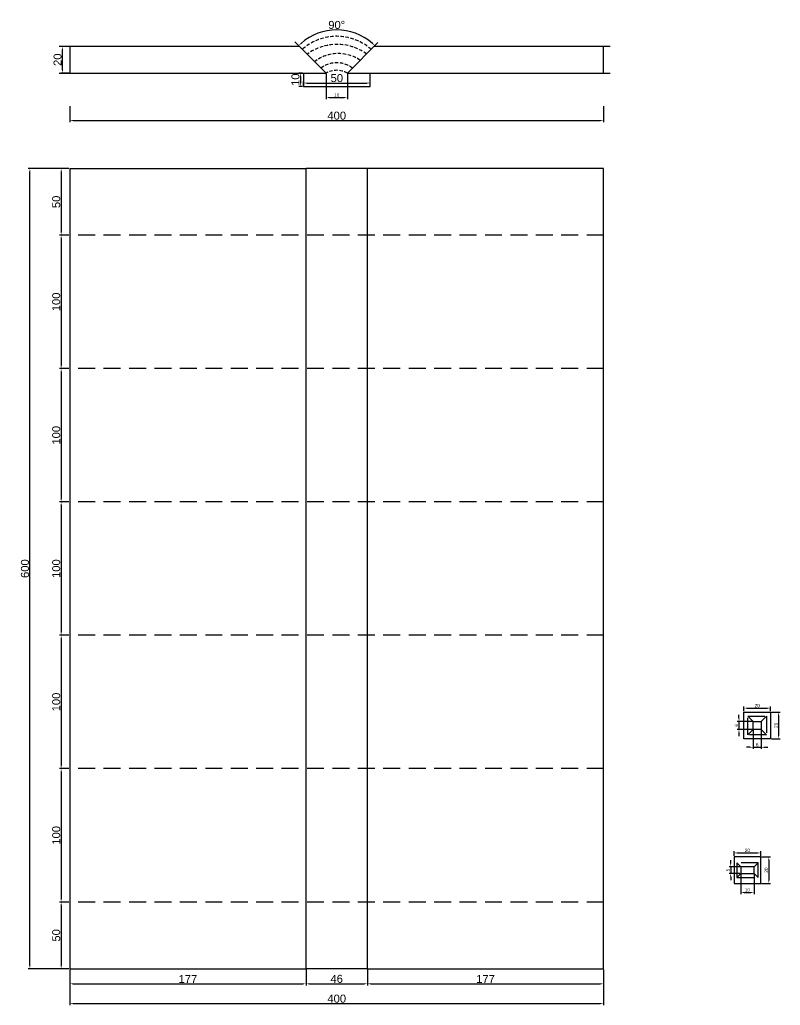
# Model space of a CAD drawing. Header units: millimetres. Extents: x 2230 to 5132, y 147 to 2048.
# Drawn here: x 2230 to 2800, y 147 to 886 of the extents above; entities that cross this region are included whole.
import ezdxf

# ---------------------------------------------------------------- set-up
doc = ezdxf.new("R2010")
doc.units = ezdxf.units.MM
doc.linetypes.add('DASHED', pattern=[19.05, 12.7, -6.35])
doc.layers.add('尺寸标注', color=6, linetype='Continuous')
doc.styles.get("Standard").update_dxf_attribs({"font": 'arial.ttf'})
doc.dimstyles.new('ISO-25', dxfattribs={"dimtxt": 2.5, "dimasz": 2.5, "dimexe": 1.25, "dimexo": 0.625, "dimtad": 1, "dimtxsty": 'Standard', "dimcen": 2.5, "dimadec": 0, "dimazin": 0, "dimtfac": 1, "dimtmove": 0, "dimatfit": 3, "dimfxl": 1, "dimarcsym": 0})
doc.dimstyles.new('ISO-25-old', dxfattribs={"dimtxt": 6, "dimasz": 2.5, "dimexe": 1.25, "dimexo": 0.625, "dimtad": 1, "dimtxsty": 'Standard', "dimcen": 2.5, "dimadec": 0, "dimazin": 0, "dimtfac": 1, "dimtmove": 0, "dimatfit": 3, "dimfxl": 1, "dimarcsym": 0})

# ---------------------------------------------------------------- blocks, each defined once
blk = doc.blocks.new('*D191')
at = {"layer": 'Defpoints', "color": 0, "transparency": 16777216}
for p in [(2477.68, 876.79), (2435.86, 869.16), (2498.06, 868.63), (2459.23, 845.8), (2475.23, 845.8)]:
    blk.add_point(p, dxfattribs=at)
at = {"layer": '尺寸标注', "color": 0, "lineweight": -2, "transparency": 16777216}
blk.add_arc((2467.23, 837.8), 40.37, 48.54888, 131.45112, dxfattribs=at)
at = {"layer": '尺寸标注', "color": 0, "transparency": 16777216}
for points in [[(2440.79, 867.75), (2440.22, 868.36), (2438.69, 866.34)], [(2494.24, 868.36), (2493.67, 867.75), (2495.78, 866.34)]]:
    blk.add_solid(points, dxfattribs=at)
at = {"layer": '尺寸标注', "color": 0, "transparency": 16777216, "insert": (2467.23, 881.85), "char_height": 6, "attachment_point": 5}
blk.add_mtext('90°', dxfattribs=at)
blk = doc.blocks.new('*D192')
at = {"layer": 'Defpoints', "color": 0, "transparency": 16777216}
for p in [(2261.78, 865.8), (2267.23, 865.8), (2267.23, 845.8)]:
    blk.add_point(p, dxfattribs=at)
at = {"layer": '尺寸标注', "color": 0, "lineweight": -2, "transparency": 16777216}
for p, q in [((2266.61, 865.8), (2260.53, 865.8)), ((2261.78, 848.3), (2261.78, 863.3)), ((2266.61, 845.8), (2260.53, 845.8))]:
    blk.add_line(p, q, dxfattribs=at)
at = {"layer": '尺寸标注', "color": 0, "transparency": 16777216}
for points in [[(2261.37, 863.3), (2262.2, 863.3), (2261.78, 865.8)], [(2261.37, 848.3), (2262.2, 848.3), (2261.78, 845.8)]]:
    blk.add_solid(points, dxfattribs=at)
at = {"layer": '尺寸标注', "color": 0, "transparency": 16777216, "insert": (2258.1, 855.8), "char_height": 6, "attachment_point": 5, "rotation": 90}
blk.add_mtext('20', dxfattribs=at)
blk = doc.blocks.new('*D194')
at = {"layer": 'Defpoints', "color": 0, "transparency": 16777216}
for p in [(2442.29, 835.8), (2492.29, 838.3), (2492.29, 835.8)]:
    blk.add_point(p, dxfattribs=at)
at = {"layer": '尺寸标注', "color": 0, "lineweight": -2, "transparency": 16777216}
for p, q in [((2442.29, 836.42), (2442.29, 839.55)), ((2444.79, 838.3), (2489.79, 838.3)), ((2492.29, 836.42), (2492.29, 839.55))]:
    blk.add_line(p, q, dxfattribs=at)
at = {"layer": '尺寸标注', "color": 0, "transparency": 16777216}
for points in [[(2444.79, 838.72), (2444.79, 837.89), (2442.29, 838.3)], [(2489.79, 838.72), (2489.79, 837.89), (2492.29, 838.3)]]:
    blk.add_solid(points, dxfattribs=at)
at = {"layer": '尺寸标注', "color": 0, "transparency": 16777216, "insert": (2467.29, 841.99), "char_height": 6, "attachment_point": 5}
blk.add_mtext('50', dxfattribs=at)
blk = doc.blocks.new('*D195')
at = {"layer": 'Defpoints', "color": 0, "transparency": 16777216}
for p in [(2267.23, 821.67), (2667.23, 821.67), (2667.23, 810.13)]:
    blk.add_point(p, dxfattribs=at)
at = {"layer": '尺寸标注', "color": 0, "lineweight": -2, "transparency": 16777216}
for p, q in [((2267.23, 821.04), (2267.23, 808.88)), ((2667.23, 821.04), (2667.23, 808.88)), ((2269.73, 810.13), (2664.73, 810.13))]:
    blk.add_line(p, q, dxfattribs=at)
at = {"layer": '尺寸标注', "color": 0, "transparency": 16777216}
for points in [[(2269.73, 810.55), (2269.73, 809.72), (2267.23, 810.13)], [(2664.73, 810.55), (2664.73, 809.72), (2667.23, 810.13)]]:
    blk.add_solid(points, dxfattribs=at)
at = {"layer": '尺寸标注', "color": 0, "transparency": 16777216, "insert": (2467.23, 813.82), "char_height": 6, "attachment_point": 5}
blk.add_mtext('400', dxfattribs=at)
blk = doc.blocks.new('*D196')
at = {"layer": 'Defpoints', "color": 0, "transparency": 16777216}
for p in [(2267.23, 774.19), (2260.77, 724.19), (2267.23, 724.19)]:
    blk.add_point(p, dxfattribs=at)
at = {"layer": '尺寸标注', "color": 0, "lineweight": -2, "transparency": 16777216}
for p, q in [((2266.61, 774.19), (2259.52, 774.19)), ((2260.77, 771.69), (2260.77, 726.69)), ((2266.61, 724.19), (2259.52, 724.19))]:
    blk.add_line(p, q, dxfattribs=at)
at = {"layer": '尺寸标注', "color": 0, "transparency": 16777216}
for points in [[(2260.35, 771.69), (2261.18, 771.69), (2260.77, 774.19)], [(2260.35, 726.69), (2261.18, 726.69), (2260.77, 724.19)]]:
    blk.add_solid(points, dxfattribs=at)
at = {"layer": '尺寸标注', "color": 0, "transparency": 16777216, "insert": (2257.08, 749.19), "char_height": 6, "attachment_point": 5, "rotation": 90}
blk.add_mtext('50', dxfattribs=at)
blk = doc.blocks.new('*D197')
at = {"layer": 'Defpoints', "color": 0, "transparency": 16777216}
for p in [(2267.23, 724.19), (2260.75, 624.19), (2267.23, 624.19)]:
    blk.add_point(p, dxfattribs=at)
at = {"layer": '尺寸标注', "color": 0, "lineweight": -2, "transparency": 16777216}
for p, q in [((2266.61, 724.19), (2259.5, 724.19)), ((2260.75, 721.69), (2260.75, 626.69)), ((2266.61, 624.19), (2259.5, 624.19))]:
    blk.add_line(p, q, dxfattribs=at)
at = {"layer": '尺寸标注', "color": 0, "transparency": 16777216}
for points in [[(2260.34, 721.69), (2261.17, 721.69), (2260.75, 724.19)], [(2260.34, 626.69), (2261.17, 626.69), (2260.75, 624.19)]]:
    blk.add_solid(points, dxfattribs=at)
at = {"layer": '尺寸标注', "color": 0, "transparency": 16777216, "insert": (2257.07, 674.19), "char_height": 6, "attachment_point": 5, "rotation": 90}
blk.add_mtext('100', dxfattribs=at)
blk = doc.blocks.new('*D198')
at = {"layer": 'Defpoints', "color": 0, "transparency": 16777216}
for p in [(2267.23, 624.19), (2260.75, 524.19), (2267.23, 524.19)]:
    blk.add_point(p, dxfattribs=at)
at = {"layer": '尺寸标注', "color": 0, "lineweight": -2, "transparency": 16777216}
for p, q in [((2266.61, 624.19), (2259.5, 624.19)), ((2260.75, 621.69), (2260.75, 526.69)), ((2266.61, 524.19), (2259.5, 524.19))]:
    blk.add_line(p, q, dxfattribs=at)
at = {"layer": '尺寸标注', "color": 0, "transparency": 16777216}
for points in [[(2260.34, 621.69), (2261.17, 621.69), (2260.75, 624.19)], [(2260.34, 526.69), (2261.17, 526.69), (2260.75, 524.19)]]:
    blk.add_solid(points, dxfattribs=at)
at = {"layer": '尺寸标注', "color": 0, "transparency": 16777216, "insert": (2257.07, 574.19), "char_height": 6, "attachment_point": 5, "rotation": 90}
blk.add_mtext('100', dxfattribs=at)
blk = doc.blocks.new('*D199')
at = {"layer": 'Defpoints', "color": 0, "transparency": 16777216}
for p in [(2267.23, 524.19), (2260.75, 424.19), (2267.23, 424.19)]:
    blk.add_point(p, dxfattribs=at)
at = {"layer": '尺寸标注', "color": 0, "lineweight": -2, "transparency": 16777216}
for p, q in [((2266.61, 524.19), (2259.5, 524.19)), ((2260.75, 521.69), (2260.75, 426.69)), ((2266.61, 424.19), (2259.5, 424.19))]:
    blk.add_line(p, q, dxfattribs=at)
at = {"layer": '尺寸标注', "color": 0, "transparency": 16777216}
for points in [[(2260.34, 521.69), (2261.17, 521.69), (2260.75, 524.19)], [(2260.34, 426.69), (2261.17, 426.69), (2260.75, 424.19)]]:
    blk.add_solid(points, dxfattribs=at)
at = {"layer": '尺寸标注', "color": 0, "transparency": 16777216, "insert": (2257.07, 474.19), "char_height": 6, "attachment_point": 5, "rotation": 90}
blk.add_mtext('100', dxfattribs=at)
blk = doc.blocks.new('*D200')
at = {"layer": 'Defpoints', "color": 0, "transparency": 16777216}
for p in [(2267.23, 424.19), (2260.75, 324.19), (2267.23, 324.19)]:
    blk.add_point(p, dxfattribs=at)
at = {"layer": '尺寸标注', "color": 0, "lineweight": -2, "transparency": 16777216}
for p, q in [((2266.61, 424.19), (2259.5, 424.19)), ((2260.75, 421.69), (2260.75, 326.69)), ((2266.61, 324.19), (2259.5, 324.19))]:
    blk.add_line(p, q, dxfattribs=at)
at = {"layer": '尺寸标注', "color": 0, "transparency": 16777216}
for points in [[(2260.34, 421.69), (2261.17, 421.69), (2260.75, 424.19)], [(2260.34, 326.69), (2261.17, 326.69), (2260.75, 324.19)]]:
    blk.add_solid(points, dxfattribs=at)
at = {"layer": '尺寸标注', "color": 0, "transparency": 16777216, "insert": (2257.07, 374.19), "char_height": 6, "attachment_point": 5, "rotation": 90}
blk.add_mtext('100', dxfattribs=at)
blk = doc.blocks.new('*D201')
at = {"layer": 'Defpoints', "color": 0, "transparency": 16777216}
for p in [(2267.23, 324.19), (2260.75, 224.19), (2267.23, 224.19)]:
    blk.add_point(p, dxfattribs=at)
at = {"layer": '尺寸标注', "color": 0, "lineweight": -2, "transparency": 16777216}
for p, q in [((2266.61, 324.19), (2259.5, 324.19)), ((2260.75, 321.69), (2260.75, 226.69)), ((2266.61, 224.19), (2259.5, 224.19))]:
    blk.add_line(p, q, dxfattribs=at)
at = {"layer": '尺寸标注', "color": 0, "transparency": 16777216}
for points in [[(2260.34, 321.69), (2261.17, 321.69), (2260.75, 324.19)], [(2260.34, 226.69), (2261.17, 226.69), (2260.75, 224.19)]]:
    blk.add_solid(points, dxfattribs=at)
at = {"layer": '尺寸标注', "color": 0, "transparency": 16777216, "insert": (2257.07, 274.19), "char_height": 6, "attachment_point": 5, "rotation": 90}
blk.add_mtext('100', dxfattribs=at)
blk = doc.blocks.new('*D202')
at = {"layer": 'Defpoints', "color": 0, "transparency": 16777216}
for p in [(2267.23, 224.19), (2260.75, 174.19), (2267.23, 174.19)]:
    blk.add_point(p, dxfattribs=at)
at = {"layer": '尺寸标注', "color": 0, "lineweight": -2, "transparency": 16777216}
for p, q in [((2266.61, 224.19), (2259.5, 224.19)), ((2260.75, 221.69), (2260.75, 176.69)), ((2266.61, 174.19), (2259.5, 174.19))]:
    blk.add_line(p, q, dxfattribs=at)
at = {"layer": '尺寸标注', "color": 0, "transparency": 16777216}
for points in [[(2260.34, 221.69), (2261.17, 221.69), (2260.75, 224.19)], [(2260.34, 176.69), (2261.17, 176.69), (2260.75, 174.19)]]:
    blk.add_solid(points, dxfattribs=at)
at = {"layer": '尺寸标注', "color": 0, "transparency": 16777216, "insert": (2257.07, 199.19), "char_height": 6, "attachment_point": 5, "rotation": 90}
blk.add_mtext('50', dxfattribs=at)
blk = doc.blocks.new('*D203')
at = {"layer": 'Defpoints', "color": 0, "transparency": 16777216}
for p in [(2267.23, 174.19), (2444.23, 174.19), (2444.23, 162.86)]:
    blk.add_point(p, dxfattribs=at)
at = {"layer": '尺寸标注', "color": 0, "lineweight": -2, "transparency": 16777216}
for p, q in [((2267.23, 173.57), (2267.23, 161.61)), ((2444.23, 173.57), (2444.23, 161.61)), ((2269.73, 162.86), (2441.73, 162.86))]:
    blk.add_line(p, q, dxfattribs=at)
at = {"layer": '尺寸标注', "color": 0, "transparency": 16777216}
for points in [[(2269.73, 163.27), (2269.73, 162.44), (2267.23, 162.86)], [(2441.73, 163.27), (2441.73, 162.44), (2444.23, 162.86)]]:
    blk.add_solid(points, dxfattribs=at)
at = {"layer": '尺寸标注', "color": 0, "transparency": 16777216, "insert": (2355.73, 166.49), "char_height": 6, "attachment_point": 5}
blk.add_mtext('177', dxfattribs=at)
blk = doc.blocks.new('*D204')
at = {"layer": 'Defpoints', "color": 0, "transparency": 16777216}
for p in [(2444.23, 174.19), (2490.23, 174.19), (2490.23, 162.86)]:
    blk.add_point(p, dxfattribs=at)
at = {"layer": '尺寸标注', "color": 0, "lineweight": -2, "transparency": 16777216}
for p, q in [((2444.23, 173.57), (2444.23, 161.61)), ((2490.23, 173.57), (2490.23, 161.61)), ((2446.73, 162.86), (2487.73, 162.86))]:
    blk.add_line(p, q, dxfattribs=at)
at = {"layer": '尺寸标注', "color": 0, "transparency": 16777216}
for points in [[(2446.73, 163.27), (2446.73, 162.44), (2444.23, 162.86)], [(2487.73, 163.27), (2487.73, 162.44), (2490.23, 162.86)]]:
    blk.add_solid(points, dxfattribs=at)
at = {"layer": '尺寸标注', "color": 0, "transparency": 16777216, "insert": (2467.23, 166.54), "char_height": 6, "attachment_point": 5}
blk.add_mtext('46', dxfattribs=at)
blk = doc.blocks.new('*D205')
at = {"layer": 'Defpoints', "color": 0, "transparency": 16777216}
for p in [(2490.23, 174.19), (2667.23, 174.19), (2667.23, 162.86)]:
    blk.add_point(p, dxfattribs=at)
at = {"layer": '尺寸标注', "color": 0, "lineweight": -2, "transparency": 16777216}
for p, q in [((2490.23, 173.57), (2490.23, 161.61)), ((2667.23, 173.57), (2667.23, 161.61)), ((2492.73, 162.86), (2664.73, 162.86))]:
    blk.add_line(p, q, dxfattribs=at)
at = {"layer": '尺寸标注', "color": 0, "transparency": 16777216}
for points in [[(2492.73, 163.27), (2492.73, 162.44), (2490.23, 162.86)], [(2664.73, 163.27), (2664.73, 162.44), (2667.23, 162.86)]]:
    blk.add_solid(points, dxfattribs=at)
at = {"layer": '尺寸标注', "color": 0, "transparency": 16777216, "insert": (2578.73, 166.49), "char_height": 6, "attachment_point": 5}
blk.add_mtext('177', dxfattribs=at)
blk = doc.blocks.new('*D206')
at = {"layer": 'Defpoints', "color": 0, "transparency": 16777216}
for p in [(2267.23, 174.19), (2667.23, 174.19), (2667.23, 148.01)]:
    blk.add_point(p, dxfattribs=at)
at = {"layer": '尺寸标注', "color": 0, "lineweight": -2, "transparency": 16777216}
for p, q in [((2267.23, 173.57), (2267.23, 146.76)), ((2667.23, 173.57), (2667.23, 146.76)), ((2269.73, 148.01), (2664.73, 148.01))]:
    blk.add_line(p, q, dxfattribs=at)
at = {"layer": '尺寸标注', "color": 0, "transparency": 16777216}
for points in [[(2269.73, 148.42), (2269.73, 147.59), (2267.23, 148.01)], [(2664.73, 148.42), (2664.73, 147.59), (2667.23, 148.01)]]:
    blk.add_solid(points, dxfattribs=at)
at = {"layer": '尺寸标注', "color": 0, "transparency": 16777216, "insert": (2467.23, 151.7), "char_height": 6, "attachment_point": 5}
blk.add_mtext('400', dxfattribs=at)
blk = doc.blocks.new('*D207')
at = {"layer": 'Defpoints', "color": 0, "transparency": 16777216}
for p in [(2237.34, 774.19), (2267.23, 774.19), (2267.23, 174.19)]:
    blk.add_point(p, dxfattribs=at)
at = {"layer": '尺寸标注', "color": 0, "lineweight": -2, "transparency": 16777216}
for p, q in [((2266.61, 774.19), (2236.09, 774.19)), ((2237.34, 176.69), (2237.34, 771.69)), ((2266.61, 174.19), (2236.09, 174.19))]:
    blk.add_line(p, q, dxfattribs=at)
at = {"layer": '尺寸标注', "color": 0, "transparency": 16777216}
for points in [[(2236.92, 771.69), (2237.75, 771.69), (2237.34, 774.19)], [(2236.92, 176.69), (2237.75, 176.69), (2237.34, 174.19)]]:
    blk.add_solid(points, dxfattribs=at)
at = {"layer": '尺寸标注', "color": 0, "transparency": 16777216, "insert": (2233.65, 474.19), "char_height": 6, "attachment_point": 5, "rotation": 90}
blk.add_mtext('600', dxfattribs=at)
blk = doc.blocks.new('*D362')
at = {"color": 0, "lineweight": -2, "transparency": 16777216}
for p, q in [((2769.91, 244.99), (2769.91, 230.11)), ((2779.91, 244.99), (2779.91, 230.11)), ((2772.41, 231.36), (2777.41, 231.36))]:
    blk.add_line(p, q, dxfattribs=at)
at = {"color": 0, "transparency": 16777216}
for points in [[(2772.41, 231.78), (2772.41, 230.95), (2769.91, 231.36)], [(2777.41, 231.78), (2777.41, 230.95), (2779.91, 231.36)]]:
    blk.add_solid(points, dxfattribs=at)
at = {"layer": 'Defpoints', "color": 0, "transparency": 16777216}
for p in [(2769.91, 245.62), (2779.91, 245.62), (2779.91, 231.36)]:
    blk.add_point(p, dxfattribs=at)
at = {"color": 0, "transparency": 16777216, "insert": (2774.91, 233.27), "char_height": 2.5, "attachment_point": 5}
blk.add_mtext('10', dxfattribs=at)
blk = doc.blocks.new('*D363')
at = {"color": 0, "lineweight": -2, "transparency": 16777216}
for p, q in [((2768.63, 362.17), (2768.63, 364.67)), ((2778.63, 359.67), (2767.38, 359.67)), ((2768.63, 359.67), (2768.63, 353.67)), ((2778.63, 353.67), (2767.38, 353.67)), ((2768.63, 351.17), (2768.63, 348.67))]:
    blk.add_line(p, q, dxfattribs=at)
at = {"color": 0, "transparency": 16777216}
for points in [[(2768.22, 362.17), (2769.05, 362.17), (2768.63, 359.67)], [(2768.22, 351.17), (2769.05, 351.17), (2768.63, 353.67)]]:
    blk.add_solid(points, dxfattribs=at)
at = {"layer": 'Defpoints', "color": 0, "transparency": 16777216}
for p in [(2779.26, 359.67), (2768.63, 353.67), (2779.26, 353.67)]:
    blk.add_point(p, dxfattribs=at)
at = {"color": 0, "transparency": 16777216, "insert": (2766.73, 356.67), "char_height": 2.5, "attachment_point": 5, "rotation": 90}
blk.add_mtext('6', dxfattribs=at)
blk = doc.blocks.new('*D364')
at = {"color": 0, "lineweight": -2, "transparency": 16777216}
for p, q in [((2779.26, 353.05), (2779.26, 338.99)), ((2785.26, 353.05), (2785.26, 338.99)), ((2776.76, 340.24), (2774.26, 340.24)), ((2779.26, 340.24), (2785.26, 340.24)), ((2787.76, 340.24), (2790.26, 340.24))]:
    blk.add_line(p, q, dxfattribs=at)
at = {"color": 0, "transparency": 16777216}
for points in [[(2776.76, 340.66), (2776.76, 339.82), (2779.26, 340.24)], [(2787.76, 340.66), (2787.76, 339.82), (2785.26, 340.24)]]:
    blk.add_solid(points, dxfattribs=at)
at = {"layer": 'Defpoints', "color": 0, "transparency": 16777216}
for p in [(2779.26, 353.67), (2785.26, 353.67), (2785.26, 340.24)]:
    blk.add_point(p, dxfattribs=at)
at = {"color": 0, "transparency": 16777216, "insert": (2782.26, 342.14), "char_height": 2.5, "attachment_point": 5}
blk.add_mtext('6', dxfattribs=at)
blk = doc.blocks.new('*D365')
at = {"color": 0, "lineweight": -2, "transparency": 16777216}
for p, q in [((2772.26, 367.3), (2772.26, 370.81)), ((2774.76, 369.56), (2789.76, 369.56)), ((2792.26, 367.3), (2792.26, 370.81))]:
    blk.add_line(p, q, dxfattribs=at)
at = {"color": 0, "transparency": 16777216}
for points in [[(2774.76, 369.97), (2774.76, 369.14), (2772.26, 369.56)], [(2789.76, 369.97), (2789.76, 369.14), (2792.26, 369.56)]]:
    blk.add_solid(points, dxfattribs=at)
at = {"layer": 'Defpoints', "color": 0, "transparency": 16777216}
for p in [(2792.26, 369.56), (2772.26, 366.67), (2792.26, 366.67)]:
    blk.add_point(p, dxfattribs=at)
at = {"color": 0, "transparency": 16777216, "insert": (2782.26, 371.46), "char_height": 2.5, "attachment_point": 5}
blk.add_mtext('20', dxfattribs=at)
blk = doc.blocks.new('*D366')
at = {"color": 0, "lineweight": -2, "transparency": 16777216}
for p, q in [((2792.88, 366.67), (2799.57, 366.67)), ((2798.32, 364.17), (2798.32, 349.17)), ((2792.88, 346.67), (2799.57, 346.67))]:
    blk.add_line(p, q, dxfattribs=at)
at = {"color": 0, "transparency": 16777216}
for points in [[(2797.9, 364.17), (2798.73, 364.17), (2798.32, 366.67)], [(2797.9, 349.17), (2798.73, 349.17), (2798.32, 346.67)]]:
    blk.add_solid(points, dxfattribs=at)
at = {"layer": 'Defpoints', "color": 0, "transparency": 16777216}
for p in [(2792.26, 366.67), (2792.26, 346.67), (2798.32, 346.67)]:
    blk.add_point(p, dxfattribs=at)
at = {"color": 0, "transparency": 16777216, "insert": (2796.41, 356.67), "char_height": 2.5, "attachment_point": 5, "rotation": 90}
blk.add_mtext('20', dxfattribs=at)
blk = doc.blocks.new('*D347')
at = {"color": 0, "lineweight": -2, "transparency": 16777216}
for p, q in [((2764.91, 258.74), (2764.91, 262.25)), ((2767.41, 261), (2782.41, 261)), ((2784.91, 258.74), (2784.91, 262.25))]:
    blk.add_line(p, q, dxfattribs=at)
at = {"color": 0, "transparency": 16777216}
for points in [[(2767.41, 261.42), (2767.41, 260.58), (2764.91, 261)], [(2782.41, 261.42), (2782.41, 260.58), (2784.91, 261)]]:
    blk.add_solid(points, dxfattribs=at)
at = {"layer": 'Defpoints', "color": 0, "transparency": 16777216}
for p in [(2784.91, 261), (2764.91, 258.12), (2784.91, 258.12)]:
    blk.add_point(p, dxfattribs=at)
at = {"color": 0, "transparency": 16777216, "insert": (2774.91, 262.9), "char_height": 2.5, "attachment_point": 5}
blk.add_mtext('20', dxfattribs=at)
blk = doc.blocks.new('*D348')
at = {"color": 0, "lineweight": -2, "transparency": 16777216}
for p, q in [((2785.54, 258.12), (2792.22, 258.12)), ((2790.97, 255.62), (2790.97, 240.62)), ((2785.54, 238.12), (2792.22, 238.12))]:
    blk.add_line(p, q, dxfattribs=at)
at = {"color": 0, "transparency": 16777216}
for points in [[(2790.55, 255.62), (2791.38, 255.62), (2790.97, 258.12)], [(2790.55, 240.62), (2791.38, 240.62), (2790.97, 238.12)]]:
    blk.add_solid(points, dxfattribs=at)
at = {"layer": 'Defpoints', "color": 0, "transparency": 16777216}
for p in [(2784.91, 258.12), (2784.91, 238.12), (2790.97, 238.12)]:
    blk.add_point(p, dxfattribs=at)
at = {"color": 0, "transparency": 16777216, "insert": (2789.07, 248.12), "char_height": 2.5, "attachment_point": 5, "rotation": 90}
blk.add_mtext('20', dxfattribs=at)
blk = doc.blocks.new('*D369')
at = {"layer": 'Defpoints', "color": 0, "transparency": 16777216}
for p in [(2442.29, 845.8), (2440.01, 835.8), (2442.29, 835.8)]:
    blk.add_point(p, dxfattribs=at)
at = {"layer": '尺寸标注', "color": 0, "lineweight": -2, "transparency": 16777216}
for p, q in [((2441.66, 845.8), (2438.76, 845.8)), ((2440.01, 843.3), (2440.01, 838.3)), ((2441.66, 835.8), (2438.76, 835.8))]:
    blk.add_line(p, q, dxfattribs=at)
at = {"layer": '尺寸标注', "color": 0, "transparency": 16777216}
for points in [[(2439.6, 843.3), (2440.43, 843.3), (2440.01, 845.8)], [(2439.6, 838.3), (2440.43, 838.3), (2440.01, 835.8)]]:
    blk.add_solid(points, dxfattribs=at)
at = {"layer": '尺寸标注', "color": 0, "transparency": 16777216, "insert": (2436.33, 840.8), "char_height": 6, "attachment_point": 5, "rotation": 90}
blk.add_mtext('10', dxfattribs=at)
blk = doc.blocks.new('*D371')
at = {"layer": 'Defpoints', "color": 0, "transparency": 16777216}
for p in [(2459.23, 845.8), (2475.23, 845.8), (2475.23, 827.46)]:
    blk.add_point(p, dxfattribs=at)
at = {"layer": '尺寸标注', "color": 0, "lineweight": -2, "transparency": 16777216}
for p, q in [((2459.23, 845.17), (2459.23, 826.21)), ((2475.23, 845.17), (2475.23, 826.21)), ((2461.73, 827.46), (2472.73, 827.46))]:
    blk.add_line(p, q, dxfattribs=at)
at = {"layer": '尺寸标注', "color": 0, "transparency": 16777216}
for points in [[(2461.73, 827.88), (2461.73, 827.04), (2459.23, 827.46)], [(2472.73, 827.88), (2472.73, 827.04), (2475.23, 827.46)]]:
    blk.add_solid(points, dxfattribs=at)
at = {"layer": '尺寸标注', "color": 0, "transparency": 16777216, "insert": (2467.23, 829.36), "char_height": 2.5, "attachment_point": 5}
blk.add_mtext('16', dxfattribs=at)
blk = doc.blocks.new('*D422')
at = {"layer": 'Defpoints', "color": 0, "lineweight": -2, "transparency": 16777216}
for p, q in [((2762.4, 253.12), (2762.4, 255.62)), ((2769.29, 250.62), (2761.15, 250.62)), ((2769.29, 245.62), (2761.15, 245.62)), ((2762.4, 250.62), (2762.4, 245.62)), ((2762.4, 243.12), (2762.4, 240.62))]:
    blk.add_line(p, q, dxfattribs=at)
at = {"layer": 'Defpoints', "color": 0, "transparency": 16777216}
for p in [(2762.4, 245.62), (2769.91, 250.62), (2769.91, 245.62)]:
    blk.add_point(p, dxfattribs=at)
for points in [[(2761.98, 253.12), (2762.82, 253.12), (2762.4, 250.62)], [(2761.98, 243.12), (2762.82, 243.12), (2762.4, 245.62)]]:
    blk.add_solid(points, dxfattribs=at)
at = {"layer": 'Defpoints', "color": 0, "transparency": 16777216, "insert": (2760.5, 248.12), "char_height": 2.5, "attachment_point": 5, "rotation": 90}
blk.add_mtext('5', dxfattribs=at)

msp = doc.modelspace()

# ---------------------------------------------------------------- linework, layer by layer
for p, q in [((2439.232, 865.795), (2259.232, 865.795)), ((2267.232, 865.795), (2267.232, 845.795)), ((2459.232, 845.795), (2435.865, 869.163)), ((2475.232, 845.795), (2498.062, 868.625)), ((2672.232, 865.795), (2495.232, 865.795)), ((2667.232, 845.795), (2667.232, 865.795)), ((2259.232, 845.795), (2459.232, 845.795)), ((2442.286, 845.795), (2442.286, 835.795)), ((2475.232, 845.795), (2672.232, 845.795)), ((2492.286, 835.795), (2492.286, 845.795)), ((2442.286, 835.795), (2492.286, 835.795)), ((2267.232, 774.193), (2267.232, 174.193)), ((2267.232, 774.193), (2444.232, 774.193)), ((2667.232, 774.193), (2490.232, 774.193)), ((2667.232, 174.193), (2667.232, 774.193)), ((2772.258, 346.674), (2772.258, 366.674)), ((2772.258, 366.674), (2792.258, 366.674)), ((2775.258, 363.674), (2779.258, 359.674)), ((2789.258, 363.674), (2785.258, 359.674)), ((2792.258, 366.674), (2792.258, 346.674)), ((2779.258, 353.674), (2775.258, 349.674)), ((2785.258, 353.674), (2789.258, 349.674)), ((2792.258, 346.674), (2772.258, 346.674)), ((2784.91, 258.117), (2764.91, 258.117)), ((2764.91, 258.117), (2764.91, 238.117)), ((2769.91, 250.617), (2766.91, 253.617)), ((2779.91, 250.617), (2782.91, 253.617)), ((2784.91, 238.117), (2784.91, 258.117)), ((2769.91, 245.617), (2766.91, 242.617)), ((2779.91, 245.617), (2782.91, 242.617)), ((2764.91, 238.117), (2784.91, 238.117)), ((2267.232, 174.193), (2444.232, 174.193)), ((2490.232, 174.193), (2667.232, 174.193))]:
    msp.add_line(p, q)
at = {"linetype": 'DASHED'}
for p, q in [((2667.232, 724.193), (2267.232, 724.193)), ((2667.232, 624.193), (2267.232, 624.193)), ((2667.232, 524.193), (2267.232, 524.193)), ((2667.232, 424.193), (2267.232, 424.193)), ((2775.258, 349.674), (2775.258, 363.674)), ((2775.258, 363.674), (2789.258, 363.674)), ((2789.258, 363.674), (2789.258, 349.674)), ((2779.258, 359.674), (2785.258, 359.674)), ((2779.258, 353.674), (2779.258, 359.674)), ((2785.258, 359.674), (2785.258, 353.674)), ((2789.258, 349.674), (2775.258, 349.674)), ((2785.258, 353.674), (2779.258, 353.674)), ((2667.232, 324.193), (2267.232, 324.193)), ((2782.91, 253.617), (2766.91, 253.617)), ((2766.91, 253.617), (2766.91, 242.617)), ((2782.91, 242.617), (2782.91, 253.617)), ((2779.91, 250.617), (2769.91, 250.617)), ((2769.91, 250.617), (2769.91, 245.617)), ((2769.91, 245.617), (2779.91, 245.617)), ((2779.91, 245.617), (2779.91, 250.617)), ((2766.91, 242.617), (2782.91, 242.617)), ((2667.232, 224.193), (2267.232, 224.193))]:
    msp.add_line(p, q, dxfattribs=at)
at = {"linetype": 'DASHED', "ltscale": 0.2}
for centre, radius, start, end in [((2467.232, 834.581), 38.773, 48.360327, 131.639673), ((2467.518, 829.6), 37.687, 54.156194, 126.465187), ((2468.434, 831.452), 28.95, 55.620023, 127.7853), ((2467.2, 833.837), 19.659, 53.120142, 126.747882), ((2467.232, 831.106), 16.727, 61.426737, 118.573263)]:
    msp.add_arc(centre, radius, start, end, dxfattribs=at)
at = {"layer": '尺寸标注'}
for p, q in [((2444.232, 174.193), (2444.232, 774.193)), ((2490.232, 774.193), (2444.232, 774.193)), ((2490.232, 174.193), (2490.232, 774.193)), ((2490.232, 174.193), (2444.232, 174.193))]:
    msp.add_line(p, q, dxfattribs=at)

# ---------------------------------------------------------------- dimensions: what is measured, and where the dimension line sits
for p1, p2, distance, picture, middle in [((2772.258, 366.674), (2792.258, 366.674), 2.884, '*D365', (2782.258, 371.459)), ((2779.258, 359.674), (2779.258, 353.674), -10.626, '*D363', (2766.73, 356.674)), ((2792.258, 366.674), (2792.258, 346.674), 6.057, '*D366', (2796.414, 356.674)), ((2779.258, 353.674), (2785.258, 353.674), -13.434, '*D364', (2782.258, 342.142)), ((2764.91, 258.117), (2784.91, 258.117), 2.884, '*D347', (2774.91, 262.902)), ((2784.91, 258.117), (2784.91, 238.117), 6.057, '*D348', (2789.066, 248.117)), ((2769.91, 245.617), (2779.91, 245.617), -14.253, '*D362', (2774.91, 233.265))]:
    dim = msp.add_aligned_dim(p1=p1, p2=p2, distance=distance, dimstyle='ISO-25')
    dim.commit()
    dim.dimension.update_dxf_attribs({"geometry": picture, "text_midpoint": middle})
at = {"layer": 'Defpoints'}
dim = msp.add_aligned_dim(p1=(2769.91, 250.617), p2=(2769.91, 245.617), distance=-7.509, dimstyle='ISO-25', dxfattribs=at)
dim.commit()
dim.dimension.update_dxf_attribs({"geometry": '*D422', "text_midpoint": (2760.505, 248.117)})
at = {"layer": '尺寸标注'}
dim = msp.add_angular_dim_2l(base=(2477.68, 876.788), line1=((2475.232, 845.795), (2498.062, 868.625)), line2=((2459.232, 845.795), (2435.865, 869.163)), dimstyle='ISO-25-old', dxfattribs=at)
dim.commit()
dim.dimension.update_dxf_attribs({"geometry": '*D191', "text_midpoint": (2467.232, 881.852)})
for p1, p2, distance, dimstyle, picture, middle in [((2267.232, 845.795), (2267.232, 865.795), 5.447, 'ISO-25-old', '*D192', (2258.096, 855.795)), ((2442.286, 845.795), (2442.286, 835.795), -2.272, 'ISO-25-old', '*D369', (2436.326, 840.795)), ((2459.232, 845.795), (2475.232, 845.795), -18.335, 'ISO-25', '*D371', (2467.232, 829.361)), ((2267.232, 821.666), (2667.232, 821.666), -11.534, 'ISO-25-old', '*D195', (2467.232, 813.821)), ((2267.232, 174.193), (2267.232, 774.193), 29.895, 'ISO-25-old', '*D207', (2233.648, 474.193)), ((2267.232, 774.193), (2267.232, 724.193), -6.466, 'ISO-25-old', '*D196', (2257.077, 749.193)), ((2267.232, 724.193), (2267.232, 624.193), -6.478, 'ISO-25-old', '*D197', (2257.066, 674.193)), ((2267.232, 624.193), (2267.232, 524.193), -6.478, 'ISO-25-old', '*D198', (2257.066, 574.193)), ((2267.232, 524.193), (2267.232, 424.193), -6.478, 'ISO-25-old', '*D199', (2257.066, 474.193)), ((2267.232, 424.193), (2267.232, 324.193), -6.478, 'ISO-25-old', '*D200', (2257.066, 374.193)), ((2267.232, 324.193), (2267.232, 224.193), -6.478, 'ISO-25-old', '*D201', (2257.066, 274.193)), ((2267.232, 224.193), (2267.232, 174.193), -6.478, 'ISO-25-old', '*D202', (2257.066, 199.193)), ((2267.232, 174.193), (2444.232, 174.193), -11.337, 'ISO-25-old', '*D203', (2355.732, 166.493)), ((2267.232, 174.193), (2667.232, 174.193), -26.186, 'ISO-25-old', '*D206', (2467.232, 151.695)), ((2444.232, 174.193), (2490.232, 174.193), -11.337, 'ISO-25-old', '*D204', (2467.232, 166.544)), ((2490.232, 174.193), (2667.232, 174.193), -11.337, 'ISO-25-old', '*D205', (2578.732, 166.493))]:
    dim = msp.add_aligned_dim(p1=p1, p2=p2, distance=distance, dimstyle=dimstyle, dxfattribs=at)
    dim.commit()
    dim.dimension.update_dxf_attribs({"geometry": picture, "text_midpoint": middle})
dim = msp.add_linear_dim(base=(2492.286, 838.303), p1=(2442.286, 835.795), p2=(2492.286, 835.795), angle=0, dimstyle='ISO-25-old', dxfattribs=at)
dim.commit()
dim.dimension.update_dxf_attribs({"geometry": '*D194', "text_midpoint": (2467.286, 838.303), "dimtype": 161})

doc.saveas('drawing.dxf')
